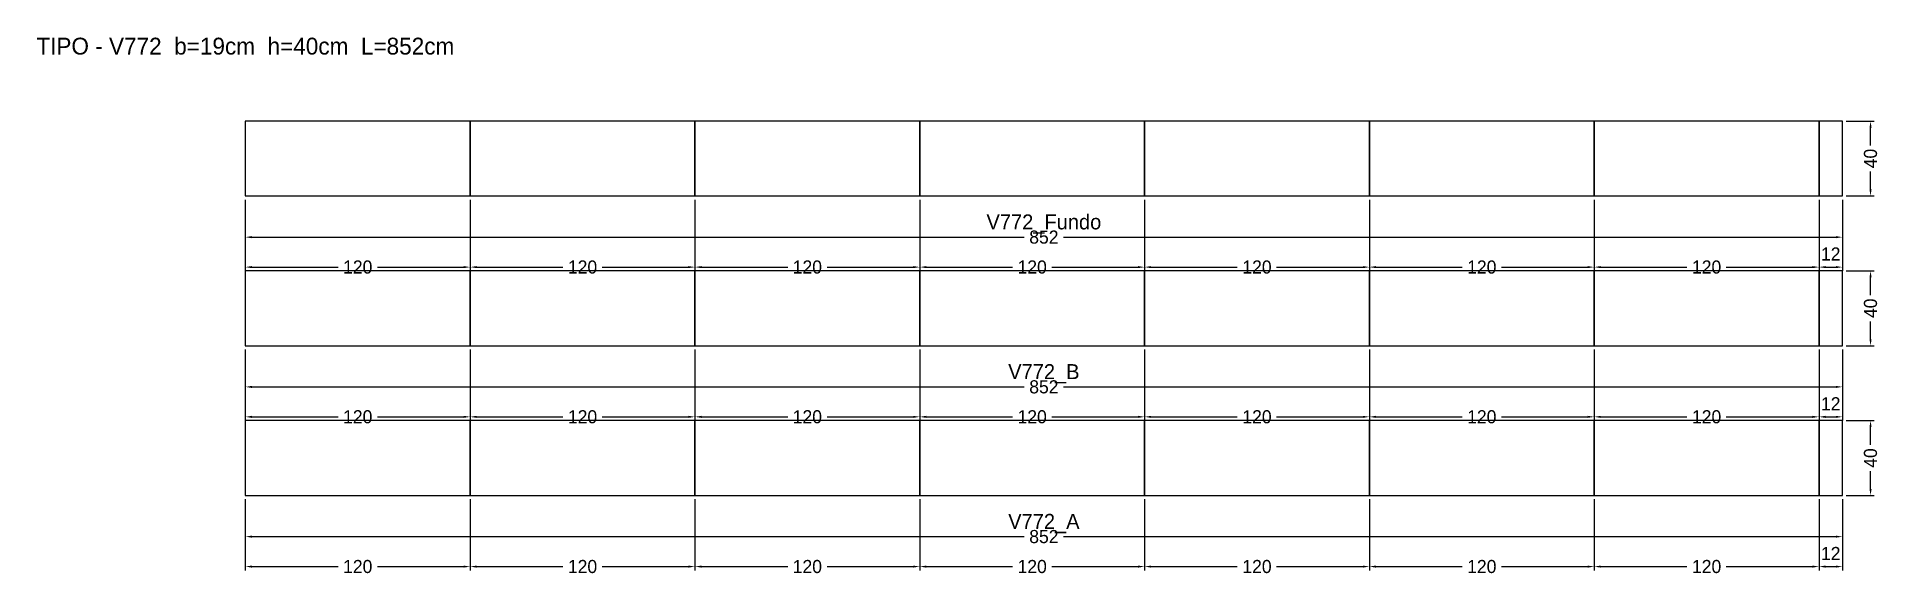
# Model space of a CAD drawing. Header units: metres. Extents: x -111 to 872, y -43 to 245.
import ezdxf

# ---------------------------------------------------------------- set-up
doc = ezdxf.new("R2010")
doc.units = ezdxf.units.M
for name, color, linetype in [('COTA', 3, 'Continuous'), ('NOMENCLATURA', 2, 'Continuous'), ('Paineis', 7, 'Continuous'), ('Texto Secao', 2, 'Continuous')]:
    doc.layers.add(name, color=color, linetype=linetype)
doc.dimstyles.new('COTA_VIG', dxfattribs={"dimtxt": 7, "dimasz": 3.5, "dimexe": 2, "dimexo": 2, "dimgap": 1.5, "dimtad": 1, "dimdec": 1, "dimcen": 2.5, "dimclrd": 3, "dimclre": 3, "dimclrt": 3, "dimazin": 3, "dimtfac": 1, "dimtmove": 0, "dimatfit": 3})

# ---------------------------------------------------------------- blocks, each defined once
blk = doc.blocks.new('_CLOSEDFILLED')
at = {"color": 0, "linetype": 'BYBLOCK'}
blk.add_solid([(-1, 0.16), (0, 0), (-1, -0.16)], dxfattribs=at)
blk = doc.blocks.new('*D1')
at = {"color": 3}
for p, q in [((0, -2), (0, -24)), ((852.5, -2), (852.5, -24)), ((3.5, -22), (415.75, -22)), ((436.75, -22), (849, -22))]:
    blk.add_line(p, q, dxfattribs=at)
at = {"layer": 'Defpoints'}
for p in [(0, 0), (852.5, 0), (0, -22)]:
    blk.add_point(p, dxfattribs=at)
at = {"layer": 'COTA', "color": 3, "xscale": 3.5, "yscale": 3.5, "rotation": 180}
blk.add_blockref('_CLOSEDFILLED', (0, -22), dxfattribs=at)
at = {"layer": 'COTA', "color": 3, "xscale": 3.5, "yscale": 3.5}
blk.add_blockref('_CLOSEDFILLED', (852.5, -22), dxfattribs=at)
at = {"layer": 'COTA', "color": 3, "insert": (426.25, -22), "char_height": 7, "attachment_point": 5}
blk.add_mtext('852', dxfattribs=at)
blk = doc.blocks.new('*D2')
at = {"color": 3}
for p, q in [((0, -2), (0, -40)), ((120, -2), (120, -40)), ((3.5, -38), (49.5, -38)), ((70.5, -38), (116.5, -38))]:
    blk.add_line(p, q, dxfattribs=at)
at = {"layer": 'Defpoints'}
for p in [(0, 0), (120, 0), (0, -38)]:
    blk.add_point(p, dxfattribs=at)
at = {"layer": 'COTA', "color": 3, "xscale": 3.5, "yscale": 3.5, "rotation": 180}
blk.add_blockref('_CLOSEDFILLED', (0, -38), dxfattribs=at)
at = {"layer": 'COTA', "color": 3, "xscale": 3.5, "yscale": 3.5}
blk.add_blockref('_CLOSEDFILLED', (120, -38), dxfattribs=at)
at = {"layer": 'COTA', "color": 3, "insert": (60, -38), "char_height": 7, "attachment_point": 5}
blk.add_mtext('120', dxfattribs=at)
blk = doc.blocks.new('*D3')
at = {"color": 3}
for p, q in [((120, -2), (120, -40)), ((240, -2), (240, -40)), ((123.5, -38), (169.5, -38)), ((190.5, -38), (236.5, -38))]:
    blk.add_line(p, q, dxfattribs=at)
at = {"layer": 'Defpoints'}
for p in [(120, 0), (240, 0), (120, -38)]:
    blk.add_point(p, dxfattribs=at)
at = {"layer": 'COTA', "color": 3, "xscale": 3.5, "yscale": 3.5, "rotation": 180}
blk.add_blockref('_CLOSEDFILLED', (120, -38), dxfattribs=at)
at = {"layer": 'COTA', "color": 3, "xscale": 3.5, "yscale": 3.5}
blk.add_blockref('_CLOSEDFILLED', (240, -38), dxfattribs=at)
at = {"layer": 'COTA', "color": 3, "insert": (180, -38), "char_height": 7, "attachment_point": 5}
blk.add_mtext('120', dxfattribs=at)
blk = doc.blocks.new('*D4')
at = {"color": 3}
for p, q in [((240, -2), (240, -40)), ((360, -2), (360, -40)), ((243.5, -38), (289.5, -38)), ((310.5, -38), (356.5, -38))]:
    blk.add_line(p, q, dxfattribs=at)
at = {"layer": 'Defpoints'}
for p in [(240, 0), (360, 0), (240, -38)]:
    blk.add_point(p, dxfattribs=at)
at = {"layer": 'COTA', "color": 3, "xscale": 3.5, "yscale": 3.5, "rotation": 180}
blk.add_blockref('_CLOSEDFILLED', (240, -38), dxfattribs=at)
at = {"layer": 'COTA', "color": 3, "xscale": 3.5, "yscale": 3.5}
blk.add_blockref('_CLOSEDFILLED', (360, -38), dxfattribs=at)
at = {"layer": 'COTA', "color": 3, "insert": (300, -38), "char_height": 7, "attachment_point": 5}
blk.add_mtext('120', dxfattribs=at)
blk = doc.blocks.new('*D5')
at = {"color": 3}
for p, q in [((360, -2), (360, -40)), ((480, -2), (480, -40)), ((363.5, -38), (409.5, -38)), ((430.5, -38), (476.5, -38))]:
    blk.add_line(p, q, dxfattribs=at)
at = {"layer": 'Defpoints'}
for p in [(360, 0), (480, 0), (360, -38)]:
    blk.add_point(p, dxfattribs=at)
at = {"layer": 'COTA', "color": 3, "xscale": 3.5, "yscale": 3.5, "rotation": 180}
blk.add_blockref('_CLOSEDFILLED', (360, -38), dxfattribs=at)
at = {"layer": 'COTA', "color": 3, "xscale": 3.5, "yscale": 3.5}
blk.add_blockref('_CLOSEDFILLED', (480, -38), dxfattribs=at)
at = {"layer": 'COTA', "color": 3, "insert": (420, -38), "char_height": 7, "attachment_point": 5}
blk.add_mtext('120', dxfattribs=at)
blk = doc.blocks.new('*D6')
at = {"color": 3}
for p, q in [((480, -2), (480, -40)), ((600, -2), (600, -40)), ((483.5, -38), (529.5, -38)), ((550.5, -38), (596.5, -38))]:
    blk.add_line(p, q, dxfattribs=at)
at = {"layer": 'Defpoints'}
for p in [(480, 0), (600, 0), (480, -38)]:
    blk.add_point(p, dxfattribs=at)
at = {"layer": 'COTA', "color": 3, "xscale": 3.5, "yscale": 3.5, "rotation": 180}
blk.add_blockref('_CLOSEDFILLED', (480, -38), dxfattribs=at)
at = {"layer": 'COTA', "color": 3, "xscale": 3.5, "yscale": 3.5}
blk.add_blockref('_CLOSEDFILLED', (600, -38), dxfattribs=at)
at = {"layer": 'COTA', "color": 3, "insert": (540, -38), "char_height": 7, "attachment_point": 5}
blk.add_mtext('120', dxfattribs=at)
blk = doc.blocks.new('*D7')
at = {"color": 3}
for p, q in [((600, -2), (600, -40)), ((720, -2), (720, -40)), ((603.5, -38), (649.5, -38)), ((670.5, -38), (716.5, -38))]:
    blk.add_line(p, q, dxfattribs=at)
at = {"layer": 'Defpoints'}
for p in [(600, 0), (720, 0), (600, -38)]:
    blk.add_point(p, dxfattribs=at)
at = {"layer": 'COTA', "color": 3, "xscale": 3.5, "yscale": 3.5, "rotation": 180}
blk.add_blockref('_CLOSEDFILLED', (600, -38), dxfattribs=at)
at = {"layer": 'COTA', "color": 3, "xscale": 3.5, "yscale": 3.5}
blk.add_blockref('_CLOSEDFILLED', (720, -38), dxfattribs=at)
at = {"layer": 'COTA', "color": 3, "insert": (660, -38), "char_height": 7, "attachment_point": 5}
blk.add_mtext('120', dxfattribs=at)
blk = doc.blocks.new('*D8')
at = {"color": 3}
for p, q in [((720, -2), (720, -40)), ((840, -2), (840, -40)), ((723.5, -38), (769.5, -38)), ((790.5, -38), (836.5, -38))]:
    blk.add_line(p, q, dxfattribs=at)
at = {"layer": 'Defpoints'}
for p in [(720, 0), (840, 0), (720, -38)]:
    blk.add_point(p, dxfattribs=at)
at = {"layer": 'COTA', "color": 3, "xscale": 3.5, "yscale": 3.5, "rotation": 180}
blk.add_blockref('_CLOSEDFILLED', (720, -38), dxfattribs=at)
at = {"layer": 'COTA', "color": 3, "xscale": 3.5, "yscale": 3.5}
blk.add_blockref('_CLOSEDFILLED', (840, -38), dxfattribs=at)
at = {"layer": 'COTA', "color": 3, "insert": (780, -38), "char_height": 7, "attachment_point": 5}
blk.add_mtext('120', dxfattribs=at)
blk = doc.blocks.new('*D9')
at = {"color": 3}
for p, q in [((840, -2), (840, -40)), ((852.5, -2), (852.5, -40)), ((843.5, -38), (849, -38))]:
    blk.add_line(p, q, dxfattribs=at)
at = {"layer": 'Defpoints'}
for p in [(840, 0), (852.5, 0), (840, -38)]:
    blk.add_point(p, dxfattribs=at)
at = {"layer": 'COTA', "color": 3, "xscale": 3.5, "yscale": 3.5, "rotation": 180}
blk.add_blockref('_CLOSEDFILLED', (840, -38), dxfattribs=at)
at = {"layer": 'COTA', "color": 3, "xscale": 3.5, "yscale": 3.5}
blk.add_blockref('_CLOSEDFILLED', (852.5, -38), dxfattribs=at)
at = {"layer": 'COTA', "color": 3, "insert": (846.25, -31), "char_height": 7, "attachment_point": 5}
blk.add_mtext('12', dxfattribs=at)
blk = doc.blocks.new('*D10')
at = {"color": 3}
for p, q in [((854.5, 40), (869.5, 40)), ((867.5, 27), (867.5, 36.5)), ((867.5, 3.5), (867.5, 13)), ((854.5, 0), (869.5, 0))]:
    blk.add_line(p, q, dxfattribs=at)
at = {"layer": 'Defpoints'}
for p in [(852.5, 40), (852.5, 0), (867.5, 0)]:
    blk.add_point(p, dxfattribs=at)
at = {"layer": 'COTA', "color": 3, "xscale": 3.5, "yscale": 3.5}
for p, rotation in [((867.5, 40), 90), ((867.5, 0), 270)]:
    blk.add_blockref('_CLOSEDFILLED', p, dxfattribs=dict(at, rotation=rotation))
at = {"layer": 'COTA', "color": 3, "insert": (867.5, 20), "char_height": 7, "attachment_point": 5, "rotation": 90}
blk.add_mtext('40', dxfattribs=at)
blk = doc.blocks.new('*D11')
at = {"color": 3}
for p, q in [((0, 78), (0, 56)), ((852.5, 78), (852.5, 56)), ((3.5, 58), (415.75, 58)), ((436.75, 58), (849, 58))]:
    blk.add_line(p, q, dxfattribs=at)
at = {"layer": 'Defpoints'}
for p in [(0, 80), (852.5, 80), (0, 58)]:
    blk.add_point(p, dxfattribs=at)
at = {"layer": 'COTA', "color": 3, "xscale": 3.5, "yscale": 3.5, "rotation": 180}
blk.add_blockref('_CLOSEDFILLED', (0, 58), dxfattribs=at)
at = {"layer": 'COTA', "color": 3, "xscale": 3.5, "yscale": 3.5}
blk.add_blockref('_CLOSEDFILLED', (852.5, 58), dxfattribs=at)
at = {"layer": 'COTA', "color": 3, "insert": (426.25, 58), "char_height": 7, "attachment_point": 5}
blk.add_mtext('852', dxfattribs=at)
blk = doc.blocks.new('*D12')
at = {"color": 3}
for p, q in [((0, 78), (0, 40)), ((120, 78), (120, 40)), ((3.5, 42), (49.5, 42)), ((70.5, 42), (116.5, 42))]:
    blk.add_line(p, q, dxfattribs=at)
at = {"layer": 'Defpoints'}
for p in [(0, 80), (120, 80), (0, 42)]:
    blk.add_point(p, dxfattribs=at)
at = {"layer": 'COTA', "color": 3, "xscale": 3.5, "yscale": 3.5, "rotation": 180}
blk.add_blockref('_CLOSEDFILLED', (0, 42), dxfattribs=at)
at = {"layer": 'COTA', "color": 3, "xscale": 3.5, "yscale": 3.5}
blk.add_blockref('_CLOSEDFILLED', (120, 42), dxfattribs=at)
at = {"layer": 'COTA', "color": 3, "insert": (60, 42), "char_height": 7, "attachment_point": 5}
blk.add_mtext('120', dxfattribs=at)
blk = doc.blocks.new('*D13')
at = {"color": 3}
for p, q in [((120, 78), (120, 40)), ((240, 78), (240, 40)), ((123.5, 42), (169.5, 42)), ((190.5, 42), (236.5, 42))]:
    blk.add_line(p, q, dxfattribs=at)
at = {"layer": 'Defpoints'}
for p in [(120, 80), (240, 80), (120, 42)]:
    blk.add_point(p, dxfattribs=at)
at = {"layer": 'COTA', "color": 3, "xscale": 3.5, "yscale": 3.5, "rotation": 180}
blk.add_blockref('_CLOSEDFILLED', (120, 42), dxfattribs=at)
at = {"layer": 'COTA', "color": 3, "xscale": 3.5, "yscale": 3.5}
blk.add_blockref('_CLOSEDFILLED', (240, 42), dxfattribs=at)
at = {"layer": 'COTA', "color": 3, "insert": (180, 42), "char_height": 7, "attachment_point": 5}
blk.add_mtext('120', dxfattribs=at)
blk = doc.blocks.new('*D14')
at = {"color": 3}
for p, q in [((240, 78), (240, 40)), ((360, 78), (360, 40)), ((243.5, 42), (289.5, 42)), ((310.5, 42), (356.5, 42))]:
    blk.add_line(p, q, dxfattribs=at)
at = {"layer": 'Defpoints'}
for p in [(240, 80), (360, 80), (240, 42)]:
    blk.add_point(p, dxfattribs=at)
at = {"layer": 'COTA', "color": 3, "xscale": 3.5, "yscale": 3.5, "rotation": 180}
blk.add_blockref('_CLOSEDFILLED', (240, 42), dxfattribs=at)
at = {"layer": 'COTA', "color": 3, "xscale": 3.5, "yscale": 3.5}
blk.add_blockref('_CLOSEDFILLED', (360, 42), dxfattribs=at)
at = {"layer": 'COTA', "color": 3, "insert": (300, 42), "char_height": 7, "attachment_point": 5}
blk.add_mtext('120', dxfattribs=at)
blk = doc.blocks.new('*D15')
at = {"color": 3}
for p, q in [((360, 78), (360, 40)), ((480, 78), (480, 40)), ((363.5, 42), (409.5, 42)), ((430.5, 42), (476.5, 42))]:
    blk.add_line(p, q, dxfattribs=at)
at = {"layer": 'Defpoints'}
for p in [(360, 80), (480, 80), (360, 42)]:
    blk.add_point(p, dxfattribs=at)
at = {"layer": 'COTA', "color": 3, "xscale": 3.5, "yscale": 3.5, "rotation": 180}
blk.add_blockref('_CLOSEDFILLED', (360, 42), dxfattribs=at)
at = {"layer": 'COTA', "color": 3, "xscale": 3.5, "yscale": 3.5}
blk.add_blockref('_CLOSEDFILLED', (480, 42), dxfattribs=at)
at = {"layer": 'COTA', "color": 3, "insert": (420, 42), "char_height": 7, "attachment_point": 5}
blk.add_mtext('120', dxfattribs=at)
blk = doc.blocks.new('*D16')
at = {"color": 3}
for p, q in [((480, 78), (480, 40)), ((600, 78), (600, 40)), ((483.5, 42), (529.5, 42)), ((550.5, 42), (596.5, 42))]:
    blk.add_line(p, q, dxfattribs=at)
at = {"layer": 'Defpoints'}
for p in [(480, 80), (600, 80), (480, 42)]:
    blk.add_point(p, dxfattribs=at)
at = {"layer": 'COTA', "color": 3, "xscale": 3.5, "yscale": 3.5, "rotation": 180}
blk.add_blockref('_CLOSEDFILLED', (480, 42), dxfattribs=at)
at = {"layer": 'COTA', "color": 3, "xscale": 3.5, "yscale": 3.5}
blk.add_blockref('_CLOSEDFILLED', (600, 42), dxfattribs=at)
at = {"layer": 'COTA', "color": 3, "insert": (540, 42), "char_height": 7, "attachment_point": 5}
blk.add_mtext('120', dxfattribs=at)
blk = doc.blocks.new('*D17')
at = {"color": 3}
for p, q in [((600, 78), (600, 40)), ((720, 78), (720, 40)), ((603.5, 42), (649.5, 42)), ((670.5, 42), (716.5, 42))]:
    blk.add_line(p, q, dxfattribs=at)
at = {"layer": 'Defpoints'}
for p in [(600, 80), (720, 80), (600, 42)]:
    blk.add_point(p, dxfattribs=at)
at = {"layer": 'COTA', "color": 3, "xscale": 3.5, "yscale": 3.5, "rotation": 180}
blk.add_blockref('_CLOSEDFILLED', (600, 42), dxfattribs=at)
at = {"layer": 'COTA', "color": 3, "xscale": 3.5, "yscale": 3.5}
blk.add_blockref('_CLOSEDFILLED', (720, 42), dxfattribs=at)
at = {"layer": 'COTA', "color": 3, "insert": (660, 42), "char_height": 7, "attachment_point": 5}
blk.add_mtext('120', dxfattribs=at)
blk = doc.blocks.new('*D18')
at = {"color": 3}
for p, q in [((720, 78), (720, 40)), ((840, 78), (840, 40)), ((723.5, 42), (769.5, 42)), ((790.5, 42), (836.5, 42))]:
    blk.add_line(p, q, dxfattribs=at)
at = {"layer": 'Defpoints'}
for p in [(720, 80), (840, 80), (720, 42)]:
    blk.add_point(p, dxfattribs=at)
at = {"layer": 'COTA', "color": 3, "xscale": 3.5, "yscale": 3.5, "rotation": 180}
blk.add_blockref('_CLOSEDFILLED', (720, 42), dxfattribs=at)
at = {"layer": 'COTA', "color": 3, "xscale": 3.5, "yscale": 3.5}
blk.add_blockref('_CLOSEDFILLED', (840, 42), dxfattribs=at)
at = {"layer": 'COTA', "color": 3, "insert": (780, 42), "char_height": 7, "attachment_point": 5}
blk.add_mtext('120', dxfattribs=at)
blk = doc.blocks.new('*D19')
at = {"color": 3}
for p, q in [((840, 78), (840, 40)), ((852.5, 78), (852.5, 40)), ((843.5, 42), (849, 42))]:
    blk.add_line(p, q, dxfattribs=at)
at = {"layer": 'Defpoints'}
for p in [(840, 80), (852.5, 80), (840, 42)]:
    blk.add_point(p, dxfattribs=at)
at = {"layer": 'COTA', "color": 3, "xscale": 3.5, "yscale": 3.5, "rotation": 180}
blk.add_blockref('_CLOSEDFILLED', (840, 42), dxfattribs=at)
at = {"layer": 'COTA', "color": 3, "xscale": 3.5, "yscale": 3.5}
blk.add_blockref('_CLOSEDFILLED', (852.5, 42), dxfattribs=at)
at = {"layer": 'COTA', "color": 3, "insert": (846.25, 49), "char_height": 7, "attachment_point": 5}
blk.add_mtext('12', dxfattribs=at)
blk = doc.blocks.new('*D20')
at = {"color": 3}
for p, q in [((854.5, 120), (869.5, 120)), ((867.5, 107), (867.5, 116.5)), ((867.5, 83.5), (867.5, 93)), ((854.5, 80), (869.5, 80))]:
    blk.add_line(p, q, dxfattribs=at)
at = {"layer": 'Defpoints'}
for p in [(852.5, 120), (852.5, 80), (867.5, 80)]:
    blk.add_point(p, dxfattribs=at)
at = {"layer": 'COTA', "color": 3, "xscale": 3.5, "yscale": 3.5}
for p, rotation in [((867.5, 120), 90), ((867.5, 80), 270)]:
    blk.add_blockref('_CLOSEDFILLED', p, dxfattribs=dict(at, rotation=rotation))
at = {"layer": 'COTA', "color": 3, "insert": (867.5, 100), "char_height": 7, "attachment_point": 5, "rotation": 90}
blk.add_mtext('40', dxfattribs=at)
blk = doc.blocks.new('*D21')
at = {"color": 3}
for p, q in [((0, 158), (0, 136)), ((852.5, 158), (852.5, 136)), ((3.5, 138), (415.75, 138)), ((436.75, 138), (849, 138))]:
    blk.add_line(p, q, dxfattribs=at)
at = {"layer": 'Defpoints'}
for p in [(0, 160), (852.5, 160), (0, 138)]:
    blk.add_point(p, dxfattribs=at)
at = {"layer": 'COTA', "color": 3, "xscale": 3.5, "yscale": 3.5, "rotation": 180}
blk.add_blockref('_CLOSEDFILLED', (0, 138), dxfattribs=at)
at = {"layer": 'COTA', "color": 3, "xscale": 3.5, "yscale": 3.5}
blk.add_blockref('_CLOSEDFILLED', (852.5, 138), dxfattribs=at)
at = {"layer": 'COTA', "color": 3, "insert": (426.25, 138), "char_height": 7, "attachment_point": 5}
blk.add_mtext('852', dxfattribs=at)
blk = doc.blocks.new('*D22')
at = {"color": 3}
for p, q in [((0, 158), (0, 120)), ((120, 158), (120, 120)), ((3.5, 122), (49.5, 122)), ((70.5, 122), (116.5, 122))]:
    blk.add_line(p, q, dxfattribs=at)
at = {"layer": 'Defpoints'}
for p in [(0, 160), (120, 160), (0, 122)]:
    blk.add_point(p, dxfattribs=at)
at = {"layer": 'COTA', "color": 3, "xscale": 3.5, "yscale": 3.5, "rotation": 180}
blk.add_blockref('_CLOSEDFILLED', (0, 122), dxfattribs=at)
at = {"layer": 'COTA', "color": 3, "xscale": 3.5, "yscale": 3.5}
blk.add_blockref('_CLOSEDFILLED', (120, 122), dxfattribs=at)
at = {"layer": 'COTA', "color": 3, "insert": (60, 122), "char_height": 7, "attachment_point": 5}
blk.add_mtext('120', dxfattribs=at)
blk = doc.blocks.new('*D23')
at = {"color": 3}
for p, q in [((120, 158), (120, 120)), ((240, 158), (240, 120)), ((123.5, 122), (169.5, 122)), ((190.5, 122), (236.5, 122))]:
    blk.add_line(p, q, dxfattribs=at)
at = {"layer": 'Defpoints'}
for p in [(120, 160), (240, 160), (120, 122)]:
    blk.add_point(p, dxfattribs=at)
at = {"layer": 'COTA', "color": 3, "xscale": 3.5, "yscale": 3.5, "rotation": 180}
blk.add_blockref('_CLOSEDFILLED', (120, 122), dxfattribs=at)
at = {"layer": 'COTA', "color": 3, "xscale": 3.5, "yscale": 3.5}
blk.add_blockref('_CLOSEDFILLED', (240, 122), dxfattribs=at)
at = {"layer": 'COTA', "color": 3, "insert": (180, 122), "char_height": 7, "attachment_point": 5}
blk.add_mtext('120', dxfattribs=at)
blk = doc.blocks.new('*D24')
at = {"color": 3}
for p, q in [((240, 158), (240, 120)), ((360, 158), (360, 120)), ((243.5, 122), (289.5, 122)), ((310.5, 122), (356.5, 122))]:
    blk.add_line(p, q, dxfattribs=at)
at = {"layer": 'Defpoints'}
for p in [(240, 160), (360, 160), (240, 122)]:
    blk.add_point(p, dxfattribs=at)
at = {"layer": 'COTA', "color": 3, "xscale": 3.5, "yscale": 3.5, "rotation": 180}
blk.add_blockref('_CLOSEDFILLED', (240, 122), dxfattribs=at)
at = {"layer": 'COTA', "color": 3, "xscale": 3.5, "yscale": 3.5}
blk.add_blockref('_CLOSEDFILLED', (360, 122), dxfattribs=at)
at = {"layer": 'COTA', "color": 3, "insert": (300, 122), "char_height": 7, "attachment_point": 5}
blk.add_mtext('120', dxfattribs=at)
blk = doc.blocks.new('*D25')
at = {"color": 3}
for p, q in [((360, 158), (360, 120)), ((480, 158), (480, 120)), ((363.5, 122), (409.5, 122)), ((430.5, 122), (476.5, 122))]:
    blk.add_line(p, q, dxfattribs=at)
at = {"layer": 'Defpoints'}
for p in [(360, 160), (480, 160), (360, 122)]:
    blk.add_point(p, dxfattribs=at)
at = {"layer": 'COTA', "color": 3, "xscale": 3.5, "yscale": 3.5, "rotation": 180}
blk.add_blockref('_CLOSEDFILLED', (360, 122), dxfattribs=at)
at = {"layer": 'COTA', "color": 3, "xscale": 3.5, "yscale": 3.5}
blk.add_blockref('_CLOSEDFILLED', (480, 122), dxfattribs=at)
at = {"layer": 'COTA', "color": 3, "insert": (420, 122), "char_height": 7, "attachment_point": 5}
blk.add_mtext('120', dxfattribs=at)
blk = doc.blocks.new('*D26')
at = {"color": 3}
for p, q in [((480, 158), (480, 120)), ((600, 158), (600, 120)), ((483.5, 122), (529.5, 122)), ((550.5, 122), (596.5, 122))]:
    blk.add_line(p, q, dxfattribs=at)
at = {"layer": 'Defpoints'}
for p in [(480, 160), (600, 160), (480, 122)]:
    blk.add_point(p, dxfattribs=at)
at = {"layer": 'COTA', "color": 3, "xscale": 3.5, "yscale": 3.5, "rotation": 180}
blk.add_blockref('_CLOSEDFILLED', (480, 122), dxfattribs=at)
at = {"layer": 'COTA', "color": 3, "xscale": 3.5, "yscale": 3.5}
blk.add_blockref('_CLOSEDFILLED', (600, 122), dxfattribs=at)
at = {"layer": 'COTA', "color": 3, "insert": (540, 122), "char_height": 7, "attachment_point": 5}
blk.add_mtext('120', dxfattribs=at)
blk = doc.blocks.new('*D27')
at = {"color": 3}
for p, q in [((600, 158), (600, 120)), ((720, 158), (720, 120)), ((603.5, 122), (649.5, 122)), ((670.5, 122), (716.5, 122))]:
    blk.add_line(p, q, dxfattribs=at)
at = {"layer": 'Defpoints'}
for p in [(600, 160), (720, 160), (600, 122)]:
    blk.add_point(p, dxfattribs=at)
at = {"layer": 'COTA', "color": 3, "xscale": 3.5, "yscale": 3.5, "rotation": 180}
blk.add_blockref('_CLOSEDFILLED', (600, 122), dxfattribs=at)
at = {"layer": 'COTA', "color": 3, "xscale": 3.5, "yscale": 3.5}
blk.add_blockref('_CLOSEDFILLED', (720, 122), dxfattribs=at)
at = {"layer": 'COTA', "color": 3, "insert": (660, 122), "char_height": 7, "attachment_point": 5}
blk.add_mtext('120', dxfattribs=at)
blk = doc.blocks.new('*D28')
at = {"color": 3}
for p, q in [((720, 158), (720, 120)), ((840, 158), (840, 120)), ((723.5, 122), (769.5, 122)), ((790.5, 122), (836.5, 122))]:
    blk.add_line(p, q, dxfattribs=at)
at = {"layer": 'Defpoints'}
for p in [(720, 160), (840, 160), (720, 122)]:
    blk.add_point(p, dxfattribs=at)
at = {"layer": 'COTA', "color": 3, "xscale": 3.5, "yscale": 3.5, "rotation": 180}
blk.add_blockref('_CLOSEDFILLED', (720, 122), dxfattribs=at)
at = {"layer": 'COTA', "color": 3, "xscale": 3.5, "yscale": 3.5}
blk.add_blockref('_CLOSEDFILLED', (840, 122), dxfattribs=at)
at = {"layer": 'COTA', "color": 3, "insert": (780, 122), "char_height": 7, "attachment_point": 5}
blk.add_mtext('120', dxfattribs=at)
blk = doc.blocks.new('*D29')
at = {"color": 3}
for p, q in [((840, 158), (840, 120)), ((852.5, 158), (852.5, 120)), ((843.5, 122), (849, 122))]:
    blk.add_line(p, q, dxfattribs=at)
at = {"layer": 'Defpoints'}
for p in [(840, 160), (852.5, 160), (840, 122)]:
    blk.add_point(p, dxfattribs=at)
at = {"layer": 'COTA', "color": 3, "xscale": 3.5, "yscale": 3.5, "rotation": 180}
blk.add_blockref('_CLOSEDFILLED', (840, 122), dxfattribs=at)
at = {"layer": 'COTA', "color": 3, "xscale": 3.5, "yscale": 3.5}
blk.add_blockref('_CLOSEDFILLED', (852.5, 122), dxfattribs=at)
at = {"layer": 'COTA', "color": 3, "insert": (846.25, 129), "char_height": 7, "attachment_point": 5}
blk.add_mtext('12', dxfattribs=at)
blk = doc.blocks.new('*D30')
at = {"color": 3}
for p, q in [((854.5, 200), (869.5, 200)), ((867.5, 187), (867.5, 196.5)), ((867.5, 163.5), (867.5, 173)), ((854.5, 160), (869.5, 160))]:
    blk.add_line(p, q, dxfattribs=at)
at = {"layer": 'Defpoints'}
for p in [(852.5, 200), (852.5, 160), (867.5, 160)]:
    blk.add_point(p, dxfattribs=at)
at = {"layer": 'COTA', "color": 3, "xscale": 3.5, "yscale": 3.5}
for p, rotation in [((867.5, 200), 90), ((867.5, 160), 270)]:
    blk.add_blockref('_CLOSEDFILLED', p, dxfattribs=dict(at, rotation=rotation))
at = {"layer": 'COTA', "color": 3, "insert": (867.5, 180), "char_height": 7, "attachment_point": 5, "rotation": 90}
blk.add_mtext('40', dxfattribs=at)

msp = doc.modelspace()

# ---------------------------------------------------------------- linework, layer by layer
at = {"layer": 'Paineis'}
for points in [[(0, 160), (120, 160), (120, 200), (0, 200)], [(120, 160), (240, 160), (240, 200), (120, 200)], [(240, 160), (360, 160), (360, 200), (240, 200)], [(360, 160), (480, 160), (480, 200), (360, 200)], [(480, 160), (600, 160), (600, 200), (480, 200)], [(600, 160), (720, 160), (720, 200), (600, 200)], [(720, 160), (840, 160), (840, 200), (720, 200)], [(840, 160), (852.5, 160), (852.5, 200), (840, 200)], [(0, 80), (120, 80), (120, 120), (0, 120)], [(120, 80), (240, 80), (240, 120), (120, 120)], [(240, 80), (360, 80), (360, 120), (240, 120)], [(360, 80), (480, 80), (480, 120), (360, 120)], [(480, 80), (600, 80), (600, 120), (480, 120)], [(600, 80), (720, 80), (720, 120), (600, 120)], [(720, 80), (840, 80), (840, 120), (720, 120)], [(840, 80), (852.5, 80), (852.5, 120), (840, 120)], [(0, 0), (120, 0), (120, 40), (0, 40)], [(120, 0), (240, 0), (240, 40), (120, 40)], [(240, 0), (360, 0), (360, 40), (240, 40)], [(360, 0), (480, 0), (480, 40), (360, 40)], [(480, 0), (600, 0), (600, 40), (480, 40)], [(600, 0), (720, 0), (720, 40), (600, 40)], [(720, 0), (840, 0), (840, 40), (720, 40)], [(840, 0), (852.5, 0), (852.5, 40), (840, 40)]]:
    msp.add_lwpolyline(points, close=True, dxfattribs=at)

# ---------------------------------------------------------------- texts
at = {"layer": 'NOMENCLATURA', "insert": (0, 240), "char_height": 9, "width": 872.5, "attachment_point": 5}
msp.add_mtext('TIPO - V772  b=19cm  h=40cm  L=852cm', dxfattribs=at)
at = {"layer": 'Texto Secao', "char_height": 8, "width": 872.5, "attachment_point": 5}
for s, insert in [('V772_Fundo', (426.25, 145)), ('V772_B', (426.25, 65)), ('V772_A', (426.25, -15))]:
    msp.add_mtext(s, dxfattribs=dict(at, insert=insert))

# ---------------------------------------------------------------- dimensions: what is measured, and where the dimension line sits
at = {"layer": 'COTA'}
for base, p1, p2, picture, middle in [((867.5, 160), (852.5, 160), (852.5, 200), '*D30', (867.5, 180)), ((867.5, 80), (852.5, 80), (852.5, 120), '*D20', (867.5, 100)), ((867.5, 0), (852.5, 0), (852.5, 40), '*D10', (867.5, 20))]:
    dim = msp.add_linear_dim(base=base, p1=p1, p2=p2, angle=90, dimstyle='COTA_VIG', dxfattribs=at)
    dim.commit()
    dim.dimension.update_dxf_attribs({"geometry": picture, "text_midpoint": middle})
for base, p1, p2, picture, middle in [((0, 138), (0, 160), (852.5, 160), '*D21', (426.25, 138)), ((0, 122), (0, 160), (120, 160), '*D22', (60, 122)), ((120, 122), (120, 160), (240, 160), '*D23', (180, 122)), ((240, 122), (240, 160), (360, 160), '*D24', (300, 122)), ((360, 122), (360, 160), (480, 160), '*D25', (420, 122)), ((480, 122), (480, 160), (600, 160), '*D26', (540, 122)), ((600, 122), (600, 160), (720, 160), '*D27', (660, 122)), ((720, 122), (720, 160), (840, 160), '*D28', (780, 122)), ((840, 122), (840, 160), (852.5, 160), '*D29', (846.25, 129)), ((0, 58), (0, 80), (852.5, 80), '*D11', (426.25, 58)), ((0, 42), (0, 80), (120, 80), '*D12', (60, 42)), ((120, 42), (120, 80), (240, 80), '*D13', (180, 42)), ((240, 42), (240, 80), (360, 80), '*D14', (300, 42)), ((360, 42), (360, 80), (480, 80), '*D15', (420, 42)), ((480, 42), (480, 80), (600, 80), '*D16', (540, 42)), ((600, 42), (600, 80), (720, 80), '*D17', (660, 42)), ((720, 42), (720, 80), (840, 80), '*D18', (780, 42)), ((840, 42), (840, 80), (852.5, 80), '*D19', (846.25, 49)), ((0, -22), (0, 0), (852.5, 0), '*D1', (426.25, -22)), ((0, -38), (0, 0), (120, 0), '*D2', (60, -38)), ((120, -38), (120, 0), (240, 0), '*D3', (180, -38)), ((240, -38), (240, 0), (360, 0), '*D4', (300, -38)), ((360, -38), (360, 0), (480, 0), '*D5', (420, -38)), ((480, -38), (480, 0), (600, 0), '*D6', (540, -38)), ((600, -38), (600, 0), (720, 0), '*D7', (660, -38)), ((720, -38), (720, 0), (840, 0), '*D8', (780, -38)), ((840, -38), (840, 0), (852.5, 0), '*D9', (846.25, -31))]:
    dim = msp.add_linear_dim(base=base, p1=p1, p2=p2, dimstyle='COTA_VIG', dxfattribs=at)
    dim.commit()
    dim.dimension.update_dxf_attribs({"geometry": picture, "text_midpoint": middle})

doc.saveas('drawing.dxf')
